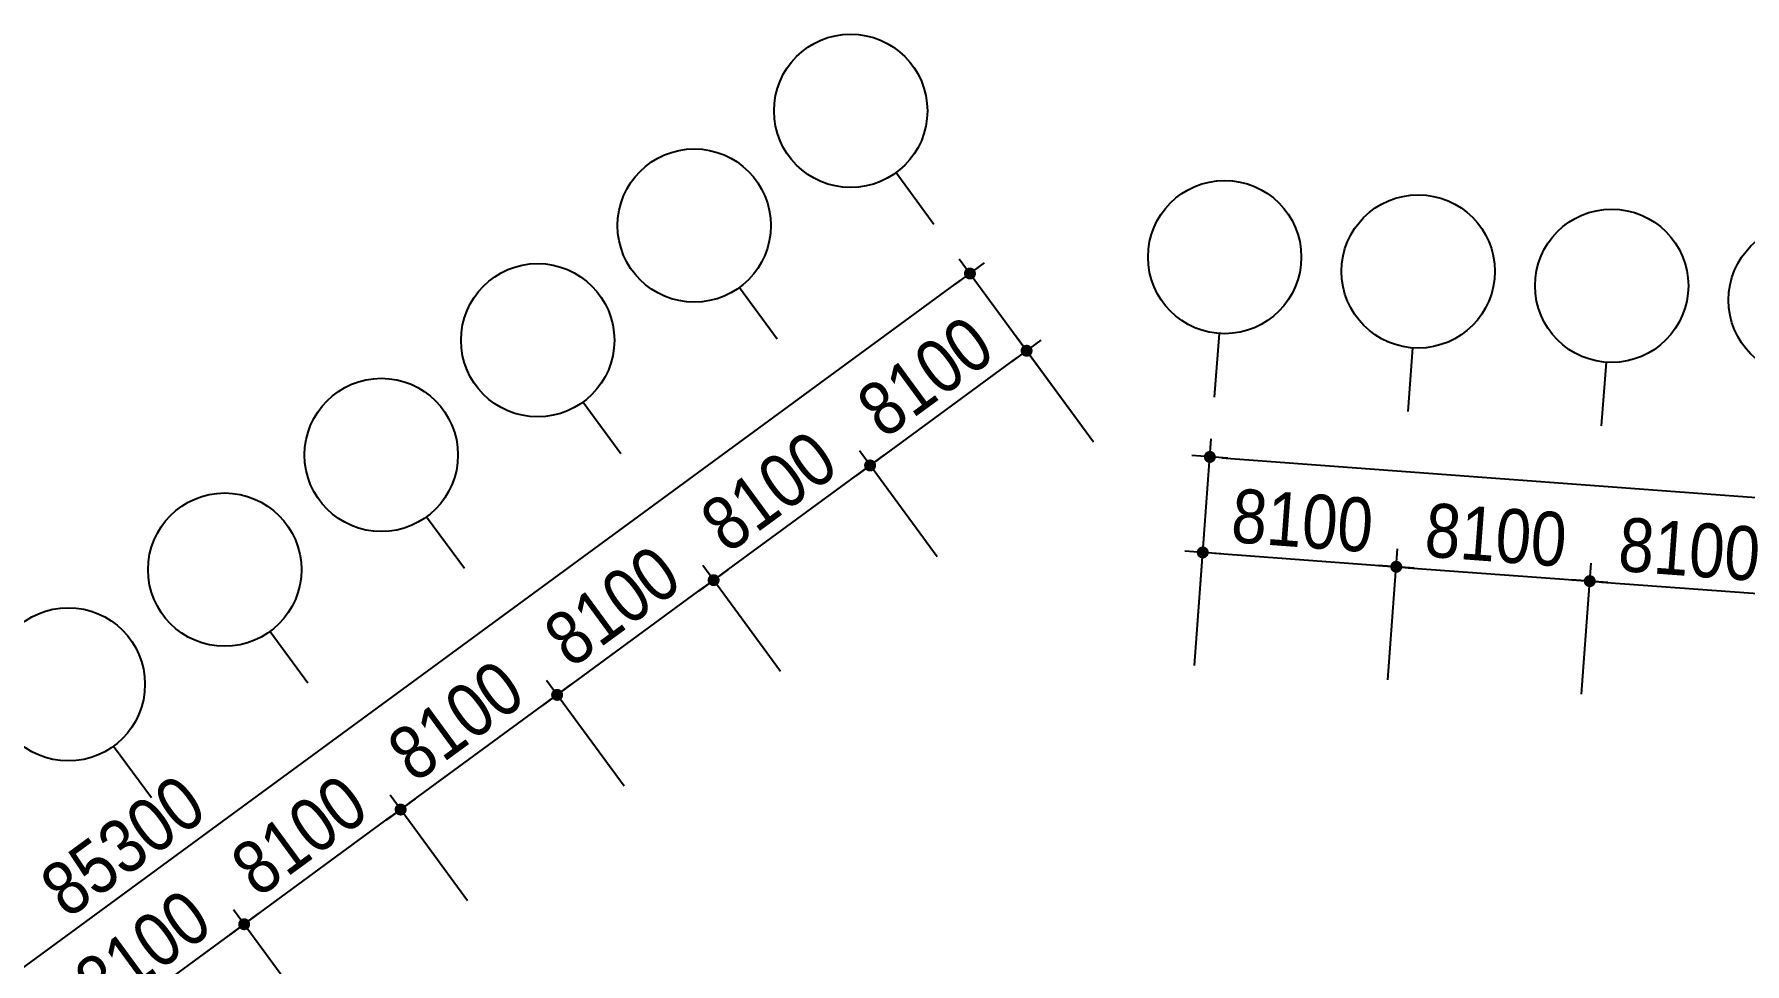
# Model space of a CAD drawing. Header units: millimetres. Extents: x 78082221 to 78451133, y -34402202 to -34172290.
# Drawn here: x 78138934 to 78210341, y -34211105 to -34172290 of the extents above; entities that cross this region are included whole.
import ezdxf

# ---------------------------------------------------------------- set-up
doc = ezdxf.new("R2010")
doc.units = ezdxf.units.MM
doc.header["$LTSCALE"] = 100
doc.header["$MEASUREMENT"] = 0
doc.header["$PDMODE"] = 1
doc.header["$PDSIZE"] = -3
doc.layers.get('0').update_dxf_attribs({"color": 2, "linetype": 'CONTINUOUS'})
doc.layers.get('Defpoints').update_dxf_attribs({"color": 142, "linetype": 'CONTINUOUS'})
doc.layers.add('Z', color=115, linetype='CONTINUOUS')
doc.styles.add('c-b2$0$맑은고딕', font='', dxfattribs={"width": 0.8})
doc.styles.add('돋움', font='', dxfattribs={"width": 0.9})
doc.styles.get('c-b2$0$맑은고딕').set_extended_font_data('Malgun Gothic')
doc.styles.get('돋움').set_extended_font_data('Dotum')
doc.dimstyles.new('c-b2$0$std_style', dxfattribs={"dimscale": 500, "dimtxt": 3, "dimasz": 1, "dimexe": 1.5, "dimexo": 2, "dimgap": 1, "dimtad": 1, "dimtoh": 1, "dimdec": 0, "dimzin": 0, "dimdsep": 46, "dimtxsty": 'c-b2$0$맑은고딕', "dimblk": 'c-b2$0$01420DDOT01', "dimcen": 2.5, "dimdle": 8, "dimclrd": 256, "dimclre": 256, "dimclrt": 256, "dimadec": 0, "dimazin": 0, "dimtfac": 1, "dimtdec": 0, "dimtix": 1, "dimtmove": 2, "dimatfit": 3, "dimldrblk": 'c-b2$0$_ClosedBlank', "dimfxl": 1, "dimtolj": 1, "dimtzin": 0, "dimlwd": -1, "dimlwe": -1, "dimarcsym": 0})

# ---------------------------------------------------------------- blocks, each defined once
blk = doc.blocks.new('c-b2$0$01420DDOT01')
blk.add_line((-1.5, 0), (1.5, 0))
at = {"const_width": 0.5}
blk.add_lwpolyline([(-0.25, 0, 1), (0.25, 0, 1)], format="xyb", close=True, dxfattribs=at)
blk = doc.blocks.new('*D19')
at = {"layer": 'Defpoints', "color": 0, "transparency": 16777216}
for p in [(78177995, -34182282), (78183746, -34190126), (78114954, -34240561)]:
    blk.add_point(p, dxfattribs=at)
at = {"layer": 'Z', "transparency": 16777216}
for p, q in [((78183155, -34189320), (78177552, -34181677)), ((78109606, -34232421), (78177592, -34182577)), ((78114362, -34239755), (78108759, -34232112))]:
    blk.add_line(p, q, dxfattribs=at)
at = {"layer": 'Z', "transparency": 16777216, "xscale": 500, "yscale": 500, "zscale": 500}
for p, rotation in [((78177995, -34182282), 36.2469348945663), ((78109203, -34232717), 216.2469348945663)]:
    blk.add_blockref('c-b2$0$01420DDOT01', p, dxfattribs=dict(at, rotation=rotation))
at = {"layer": 'Z', "transparency": 16777216, "insert": (78142637, -34206188), "char_height": 2250, "attachment_point": 5, "rotation": 36.24693, "style": '돋움'}
blk.add_mtext('\\A1;85300', dxfattribs=at)
blk = doc.blocks.new('c-b2$0$_ClosedBlank')
at = {"color": 0, "linetype": 'ByBlock', "lineweight": -2}
for p, q in [((-1, 0.17), (0, 0)), ((-1, 0.17), (-1, -0.17)), ((0, 0), (-1, -0.17))]:
    blk.add_line(p, q, dxfattribs=at)
blk = doc.blocks.new('*D23')
at = {"layer": 'Defpoints', "color": 0, "transparency": 16777216}
for p in [(78147698, -34209454), (78151084, -34214073), (78144551, -34218862)]:
    blk.add_point(p, dxfattribs=at)
at = {"layer": 'Z', "transparency": 16777216}
for p, q in [((78150493, -34213266), (78147254, -34208849)), ((78141569, -34213948), (78147295, -34209750)), ((78143960, -34218055), (78140722, -34213638))]:
    blk.add_line(p, q, dxfattribs=at)
at = {"layer": 'Z', "transparency": 16777216, "xscale": 500, "yscale": 500, "zscale": 500}
for p, rotation in [((78147698, -34209454), 36.24693489452236), ((78141165, -34214243), 216.2469348945224)]:
    blk.add_blockref('c-b2$0$01420DDOT01', p, dxfattribs=dict(at, rotation=rotation))
at = {"layer": 'Z', "transparency": 16777216, "insert": (78143470, -34210537), "char_height": 2250, "attachment_point": 5, "rotation": 36.24693, "style": '돋움'}
blk.add_mtext('\\A1;8100', dxfattribs=at)
blk = doc.blocks.new('*D24')
at = {"layer": 'Defpoints', "color": 0, "transparency": 16777216}
for p in [(78160763, -34199876), (78164149, -34204494), (78157616, -34209283)]:
    blk.add_point(p, dxfattribs=at)
at = {"layer": 'Z', "transparency": 16777216}
for p, q in [((78163558, -34203688), (78160319, -34199271)), ((78154633, -34204369), (78160359, -34200171)), ((78157025, -34208477), (78153787, -34204060))]:
    blk.add_line(p, q, dxfattribs=at)
at = {"layer": 'Z', "transparency": 16777216, "xscale": 500, "yscale": 500, "zscale": 500}
for p, rotation in [((78160763, -34199876), 36.24693489454505), ((78154230, -34204665), 216.2469348945451)]:
    blk.add_blockref('c-b2$0$01420DDOT01', p, dxfattribs=dict(at, rotation=rotation))
at = {"layer": 'Z', "transparency": 16777216, "insert": (78156535, -34200958), "char_height": 2250, "attachment_point": 5, "rotation": 36.24693, "style": '돋움'}
blk.add_mtext('\\A1;8100', dxfattribs=at)
blk = doc.blocks.new('*D25')
at = {"layer": 'Defpoints', "color": 0, "transparency": 16777216}
for p in [(78167295, -34195086), (78170681, -34199705), (78164149, -34204494)]:
    blk.add_point(p, dxfattribs=at)
at = {"layer": 'Z', "transparency": 16777216}
for p, q in [((78170090, -34198898), (78166852, -34194481)), ((78161166, -34199580), (78166892, -34195382)), ((78163558, -34203688), (78160319, -34199271))]:
    blk.add_line(p, q, dxfattribs=at)
at = {"layer": 'Z', "transparency": 16777216, "xscale": 500, "yscale": 500, "zscale": 500}
for p, rotation in [((78167295, -34195086), 36.24693489454219), ((78160763, -34199876), 216.2469348945422)]:
    blk.add_blockref('c-b2$0$01420DDOT01', p, dxfattribs=dict(at, rotation=rotation))
at = {"layer": 'Z', "transparency": 16777216, "insert": (78163067, -34196169), "char_height": 2250, "attachment_point": 5, "rotation": 36.24693, "style": '돋움'}
blk.add_mtext('\\A1;8100', dxfattribs=at)
blk = doc.blocks.new('*D26')
at = {"layer": 'Defpoints', "color": 0, "transparency": 16777216}
for p in [(78180360, -34185508), (78183746, -34190126), (78177214, -34194916)]:
    blk.add_point(p, dxfattribs=at)
at = {"layer": 'Z', "transparency": 16777216}
for p, q in [((78183155, -34189320), (78179917, -34184903)), ((78174231, -34190001), (78179957, -34185803)), ((78176622, -34194109), (78173384, -34189692))]:
    blk.add_line(p, q, dxfattribs=at)
at = {"layer": 'Z', "transparency": 16777216, "xscale": 500, "yscale": 500, "zscale": 500}
for p, rotation in [((78180360, -34185508), 36.24693489460451), ((78173828, -34190297), 216.2469348946045)]:
    blk.add_blockref('c-b2$0$01420DDOT01', p, dxfattribs=dict(at, rotation=rotation))
at = {"layer": 'Z', "transparency": 16777216, "insert": (78176132, -34186591), "char_height": 2250, "attachment_point": 5, "rotation": 36.24693, "style": '돋움'}
blk.add_mtext('\\A1;8100', dxfattribs=at)
blk = doc.blocks.new('*D58')
at = {"layer": 'Defpoints', "color": 0, "transparency": 16777216}
for p in [(78195792, -34194528), (78187291, -34199640), (78195368, -34200239)]:
    blk.add_point(p, dxfattribs=at)
at = {"layer": 'Z', "transparency": 16777216}
for p, q in [((78187365, -34198643), (78187770, -34193181)), ((78195442, -34199242), (78195848, -34193780)), ((78188213, -34193966), (78195293, -34194491))]:
    blk.add_line(p, q, dxfattribs=at)
at = {"layer": 'Z', "transparency": 16777216, "xscale": 500, "yscale": 500, "zscale": 500}
for p, rotation in [((78187714, -34193929), 175.7582556764278), ((78195792, -34194528), 355.7582556764278)]:
    blk.add_blockref('c-b2$0$01420DDOT01', p, dxfattribs=dict(at, rotation=rotation))
at = {"layer": 'Z', "transparency": 16777216, "insert": (78191873, -34192606), "char_height": 2250, "attachment_point": 5, "rotation": 355.75826, "style": '돋움'}
blk.add_mtext('\\A1;8100', dxfattribs=at)
blk = doc.blocks.new('*D59')
at = {"layer": 'Defpoints', "color": 0, "transparency": 16777216}
for p in [(78187291, -34199640), (78341489, -34201323), (78340769, -34211023)]:
    blk.add_point(p, dxfattribs=at)
at = {"layer": 'Z', "transparency": 16777216}
for p, q in [((78187365, -34198643), (78188066, -34189192)), ((78188509, -34189977), (78340990, -34201286)), ((78340843, -34210026), (78341544, -34200575))]:
    blk.add_line(p, q, dxfattribs=at)
at = {"layer": 'Z', "transparency": 16777216, "xscale": 500, "yscale": 500, "zscale": 500}
for p, rotation in [((78188010, -34189940), 175.7582556764311), ((78341489, -34201323), 355.7582556764311)]:
    blk.add_blockref('c-b2$0$01420DDOT01', p, dxfattribs=dict(at, rotation=rotation))
at = {"layer": 'Z', "transparency": 16777216, "insert": (78264870, -34194009), "char_height": 2250, "attachment_point": 5, "rotation": 355.75826, "style": '돋움'}
blk.add_mtext('\\A1;153900', dxfattribs=at)
blk = doc.blocks.new('*D60')
at = {"layer": 'Defpoints', "color": 0, "transparency": 16777216}
for p in [(78203870, -34195127), (78195368, -34200239), (78203446, -34200838)]:
    blk.add_point(p, dxfattribs=at)
at = {"layer": 'Z', "transparency": 16777216}
for p, q in [((78195442, -34199242), (78195848, -34193780)), ((78203520, -34199841), (78203925, -34194379)), ((78196291, -34194565), (78203371, -34195090))]:
    blk.add_line(p, q, dxfattribs=at)
at = {"layer": 'Z', "transparency": 16777216, "xscale": 500, "yscale": 500, "zscale": 500}
for p, rotation in [((78195792, -34194528), 175.7582556764142), ((78203870, -34195127), 355.7582556764142)]:
    blk.add_blockref('c-b2$0$01420DDOT01', p, dxfattribs=dict(at, rotation=rotation))
at = {"layer": 'Z', "transparency": 16777216, "insert": (78199951, -34193206), "char_height": 2250, "attachment_point": 5, "rotation": 355.75826, "style": '돋움'}
blk.add_mtext('\\A1;8100', dxfattribs=at)
blk = doc.blocks.new('*D61')
at = {"layer": 'Defpoints', "color": 0, "transparency": 16777216}
for p in [(78211948, -34195726), (78203446, -34200838), (78211524, -34201437)]:
    blk.add_point(p, dxfattribs=at)
at = {"layer": 'Z', "transparency": 16777216}
for p, q in [((78203520, -34199841), (78203925, -34194379)), ((78204368, -34195164), (78211449, -34195689)), ((78211598, -34200440), (78212003, -34194978))]:
    blk.add_line(p, q, dxfattribs=at)
at = {"layer": 'Z', "transparency": 16777216, "xscale": 500, "yscale": 500, "zscale": 500}
for p, rotation in [((78203870, -34195127), 175.7582556764376), ((78211948, -34195726), 355.7582556764376)]:
    blk.add_blockref('c-b2$0$01420DDOT01', p, dxfattribs=dict(at, rotation=rotation))
at = {"layer": 'Z', "transparency": 16777216, "insert": (78208029, -34193805), "char_height": 2250, "attachment_point": 5, "rotation": 355.75826, "style": '돋움'}
blk.add_mtext('\\A1;8100', dxfattribs=at)
blk = doc.blocks.new('*D79')
at = {"layer": 'Defpoints', "color": 0, "transparency": 16777216}
for p in [(78154230, -34204665), (78157616, -34209283), (78151084, -34214073)]:
    blk.add_point(p, dxfattribs=at)
at = {"layer": 'Z', "transparency": 16777216}
for p, q in [((78157025, -34208477), (78153787, -34204060)), ((78148101, -34209158), (78153827, -34204960)), ((78150493, -34213266), (78147254, -34208849))]:
    blk.add_line(p, q, dxfattribs=at)
at = {"layer": 'Z', "transparency": 16777216, "xscale": 500, "yscale": 500, "zscale": 500}
for p, rotation in [((78154230, -34204665), 36.24693489454505), ((78147698, -34209454), 216.2469348945451)]:
    blk.add_blockref('c-b2$0$01420DDOT01', p, dxfattribs=dict(at, rotation=rotation))
at = {"layer": 'Z', "transparency": 16777216, "insert": (78150002, -34205748), "char_height": 2250, "attachment_point": 5, "rotation": 36.24693, "style": '돋움'}
blk.add_mtext('\\A1;8100', dxfattribs=at)
blk = doc.blocks.new('*D80')
at = {"layer": 'Defpoints', "color": 0, "transparency": 16777216}
for p in [(78173828, -34190297), (78177214, -34194916), (78170681, -34199705)]:
    blk.add_point(p, dxfattribs=at)
at = {"layer": 'Z', "transparency": 16777216}
for p, q in [((78176622, -34194109), (78173384, -34189692)), ((78167698, -34194791), (78173424, -34190593)), ((78170090, -34198898), (78166852, -34194481))]:
    blk.add_line(p, q, dxfattribs=at)
at = {"layer": 'Z', "transparency": 16777216, "xscale": 500, "yscale": 500, "zscale": 500}
for p, rotation in [((78173828, -34190297), 36.24693489454791), ((78167295, -34195086), 216.2469348945479)]:
    blk.add_blockref('c-b2$0$01420DDOT01', p, dxfattribs=dict(at, rotation=rotation))
at = {"layer": 'Z', "transparency": 16777216, "insert": (78169600, -34191380), "char_height": 2250, "attachment_point": 5, "rotation": 36.24693, "style": '돋움'}
blk.add_mtext('\\A1;8100', dxfattribs=at)

msp = doc.modelspace()

# ---------------------------------------------------------------- linework, layer by layer
at = {"layer": 'Z'}
for p, q in [((78174909.9, -34178070.4), (78176486.6, -34180221)), ((78168377.4, -34182859.7), (78169954.2, -34185010.3)), ((78188392.2, -34184787.6), (78188195, -34187446.9)), ((78196470.1, -34185386.7), (78196272.8, -34188046.1)), ((78204547.9, -34185985.8), (78204350.6, -34188645.2)), ((78161845, -34187648.9), (78163421.7, -34189799.6)), ((78155312.5, -34192438.2), (78156889.2, -34194588.8)), ((78148780.1, -34197227.5), (78150356.8, -34199378.1)), ((78142247.6, -34202016.7), (78143824.3, -34204167.3))]:
    msp.add_line(p, q, dxfattribs=at)
for centre in [(78173017.9, -34175489.7), (78166485.4, -34180279), (78188628.9, -34181596.3), (78196706.7, -34182195.5), (78204784.6, -34182794.6), (78212862.4, -34183393.7), (78159952.9, -34185068.2), (78153420.5, -34189857.5), (78146888, -34194646.7), (78140355.6, -34199436)]:
    msp.add_circle(centre, 3200, dxfattribs=at)

# ---------------------------------------------------------------- dimensions: what is measured, and where the dimension line sits
for base, p1, p2, angle, picture, middle in [((78177995, -34182281.9), (78114953.7, -34240561.3), (78183746.1, -34190126.3, 0), 36.246935, '*D19', (78142637.1, -34206187.6)), ((78180360.1, -34185507.8), (78177213.7, -34194915.5, 0), (78183746.1, -34190126.3, 0), 36.246935, '*D26', (78176132.2, -34186590.6)), ((78173827.6, -34190297), (78170681.2, -34199704.8, 0), (78177213.7, -34194915.5, 0), 36.246935, '*D80', (78169599.7, -34191379.9)), ((78341488.5, -34201323.1), (78187290.7, -34199640.1, 0), (78340769.1, -34211023.3), 355.758256, '*D59', (78264869.6, -34194009.5)), ((78195792, -34194528.1), (78187290.7, -34199640.1, 0), (78195368.5, -34200239.2, 0), 355.758256, '*D58', (78191873.4, -34192606.5)), ((78203869.9, -34195127.2), (78195368.5, -34200239.2, 0), (78203446.3, -34200838.3, 0), 355.758256, '*D60', (78199951.3, -34193205.6)), ((78211947.7, -34195726.3), (78203446.3, -34200838.3, 0), (78211524.1, -34201437.4, 0), 355.758256, '*D61', (78208029.1, -34193804.7)), ((78167295.2, -34195086.3), (78164148.8, -34204494.1, 0), (78170681.2, -34199704.8, 0), 36.246935, '*D25', (78163067.2, -34196169.2)), ((78160762.7, -34199875.5), (78157616.3, -34209283.3, 0), (78164148.8, -34204494.1, 0), 36.246935, '*D24', (78156534.8, -34200958.4)), ((78154230.3, -34204664.8), (78151083.9, -34214072.6, 0), (78157616.3, -34209283.3, 0), 36.246935, '*D79', (78150002.3, -34205747.7)), ((78147697.8, -34209454.1), (78144551.4, -34218861.8, 0), (78151083.9, -34214072.6, 0), 36.246935, '*D23', (78143469.9, -34210536.9))]:
    dim = msp.add_linear_dim(base=base, p1=p1, p2=p2, angle=angle, dimstyle='c-b2$0$std_style', override={"dimtxt": 4.5, "dimtxsty": '돋움'}, dxfattribs=at)
    dim.commit()
    dim.dimension.update_dxf_attribs({"geometry": picture, "text_midpoint": middle})

doc.saveas('drawing.dxf')
